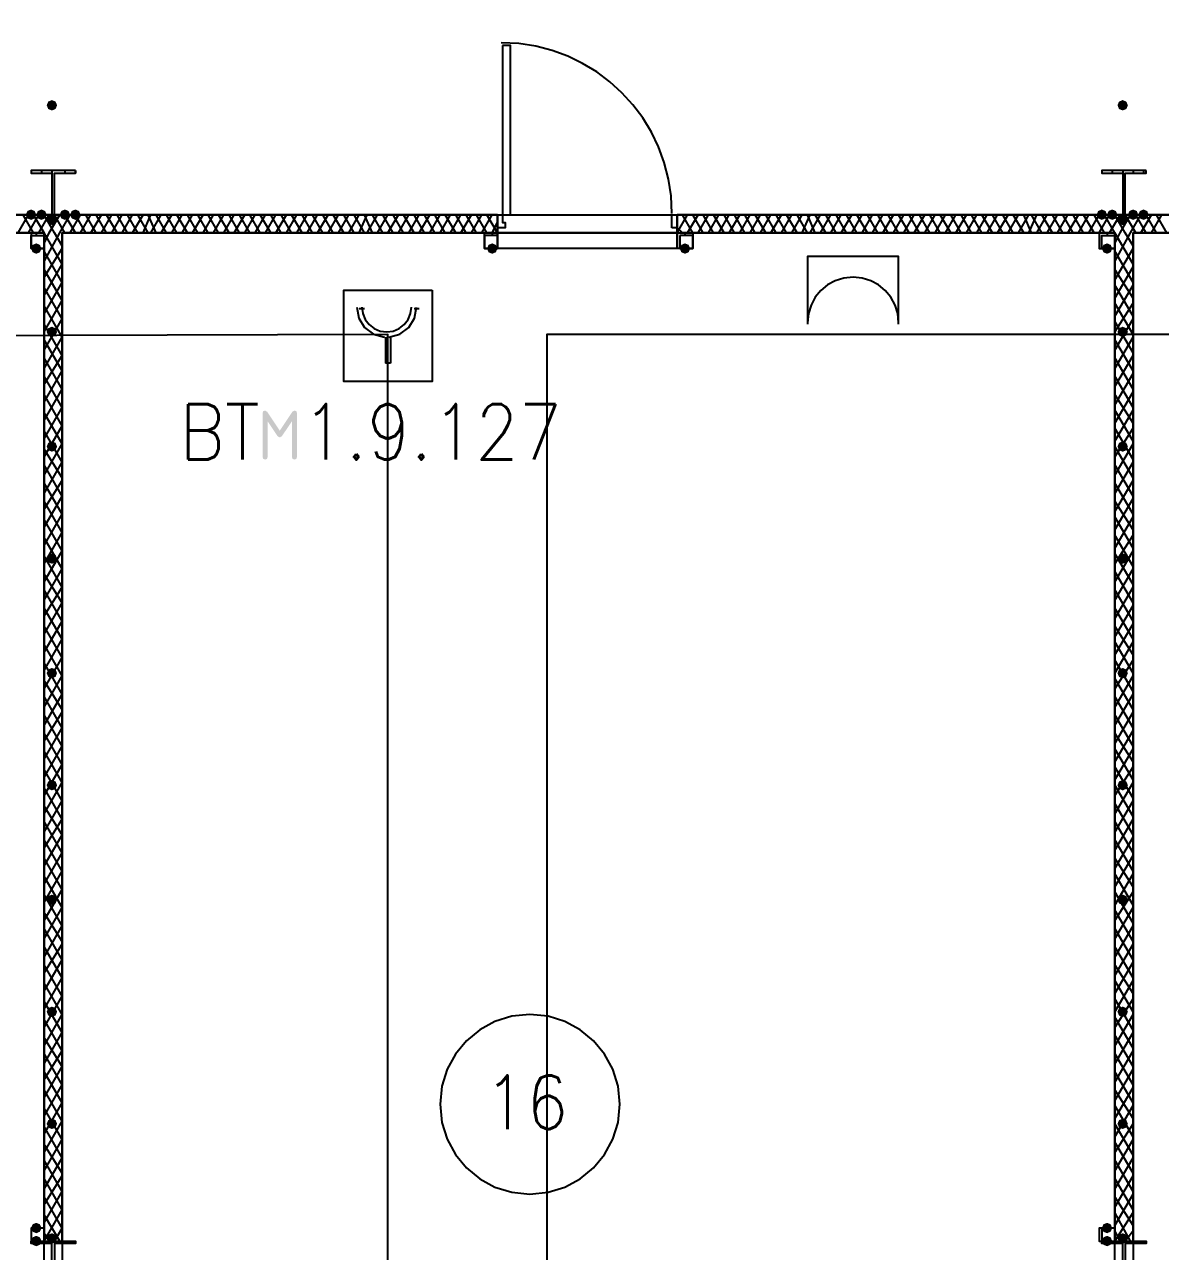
# Model space of a CAD drawing. Header units: millimetres. Extents: x 0 to 420, y 0 to 297.
# Drawn here: x 154.41 to 172.87, y 123.53 to 143.47 of the extents above; entities that cross this region are included whole.
import ezdxf

# ---------------------------------------------------------------- set-up
doc = ezdxf.new("R2010")
doc.units = ezdxf.units.MM
doc.layers.get('0').update_dxf_attribs({"linetype": 'CONTINUOUS'})
doc.styles.get("Standard").update_dxf_attribs({"font": 'STANDARD'})

msp = doc.modelspace()

# ---------------------------------------------------------------- hatches: boundary and pattern name
at = {"true_color": 0x000007}
for points in [[(154.94, 142.155333), (154.915129, 142.095537), (154.855333, 142.070667), (154.795538, 142.095537), (154.770667, 142.155333), (154.795537, 142.215129), (154.855333, 142.24), (154.915129, 142.215129)], [(172.339, 142.155333), (172.314129, 142.095537), (172.254333, 142.070667), (172.194538, 142.095537), (172.169667, 142.155333), (172.194537, 142.215129), (172.254333, 142.24), (172.314129, 142.215129)], [(154.601333, 140.377333), (154.576462, 140.317537), (154.516667, 140.292667), (154.456871, 140.317537), (154.432, 140.377333), (154.456871, 140.437129), (154.516667, 140.462), (154.576462, 140.437129)], [(154.770667, 140.377333), (154.745796, 140.317537), (154.686, 140.292667), (154.626204, 140.317537), (154.601333, 140.377333), (154.626204, 140.437129), (154.686, 140.462), (154.745796, 140.437129)], [(154.94, 140.292667), (154.915129, 140.232871), (154.855333, 140.208), (154.795538, 140.232871), (154.770667, 140.292667), (154.795537, 140.352462), (154.855333, 140.377333), (154.915129, 140.352463)], [(155.151667, 140.377333), (155.126796, 140.317537), (155.067, 140.292667), (155.007204, 140.317537), (154.982333, 140.377333), (155.007204, 140.437129), (155.067, 140.462), (155.126796, 140.437129)], [(155.321, 140.377333), (155.296129, 140.317537), (155.236333, 140.292667), (155.176538, 140.317537), (155.151667, 140.377333), (155.176537, 140.437129), (155.236333, 140.462), (155.296129, 140.437129)], [(172.000333, 140.377333), (171.975462, 140.317537), (171.915667, 140.292667), (171.855871, 140.317537), (171.831, 140.377333), (171.855871, 140.437129), (171.915667, 140.462), (171.975462, 140.437129)], [(172.169667, 140.377333), (172.144796, 140.317537), (172.085, 140.292667), (172.025204, 140.317537), (172.000333, 140.377333), (172.025204, 140.437129), (172.085, 140.462), (172.144796, 140.437129)], [(172.339, 140.292667), (172.314129, 140.232871), (172.254333, 140.208), (172.194538, 140.232871), (172.169667, 140.292667), (172.194537, 140.352462), (172.254333, 140.377333), (172.314129, 140.352463)], [(172.508333, 140.377333), (172.483463, 140.317537), (172.423667, 140.292667), (172.363871, 140.317537), (172.339, 140.377333), (172.363871, 140.437129), (172.423667, 140.462), (172.483462, 140.437129)], [(172.677667, 140.377333), (172.652796, 140.317537), (172.593, 140.292667), (172.533204, 140.317537), (172.508333, 140.377333), (172.533204, 140.437129), (172.593, 140.462), (172.652796, 140.437129)], [(154.686, 139.827), (154.661129, 139.767204), (154.601333, 139.742333), (154.541538, 139.767204), (154.516667, 139.827), (154.541537, 139.886796), (154.601333, 139.911667), (154.661129, 139.886796)], [(162.094333, 139.827), (162.069462, 139.767204), (162.009667, 139.742333), (161.949871, 139.767204), (161.925, 139.827), (161.949871, 139.886796), (162.009667, 139.911667), (162.069462, 139.886796)], [(165.227, 139.827), (165.202129, 139.767204), (165.142333, 139.742333), (165.082538, 139.767204), (165.057667, 139.827), (165.082537, 139.886796), (165.142333, 139.911667), (165.202129, 139.886796)], [(172.085, 139.827), (172.060129, 139.767204), (172.000333, 139.742333), (171.940538, 139.767204), (171.915667, 139.827), (171.940537, 139.886796), (172.000333, 139.911667), (172.060129, 139.886796)], [(154.94, 138.472333), (154.915129, 138.412537), (154.855333, 138.387667), (154.795538, 138.412537), (154.770667, 138.472333), (154.795537, 138.532129), (154.855333, 138.557), (154.915129, 138.532129)], [(172.339, 138.472333), (172.314129, 138.412537), (172.254333, 138.387667), (172.194538, 138.412537), (172.169667, 138.472333), (172.194537, 138.532129), (172.254333, 138.557), (172.314129, 138.532129)], [(158.796633, 137.193954), (158.826399, 137.184032), (158.836321, 137.154267), (158.836321, 136.437687), (158.826399, 136.407921), (158.796633, 136.397999), (158.766868, 136.407921), (158.756946, 136.437687), (158.756946, 137.023078), (158.594337, 136.779992), (158.557957, 136.756289), (158.520474, 136.779992), (158.358968, 137.023078), (158.358968, 136.437687), (158.349046, 136.407921), (158.319281, 136.397999), (158.289033, 136.407921), (158.279042, 136.437687), (158.279042, 137.154267), (158.289033, 137.184032), (158.319281, 137.193954), (158.354007, 137.174111), (158.557957, 136.868186), (158.763009, 137.176315)], [(154.94, 136.609667), (154.915129, 136.549871), (154.855333, 136.525), (154.795538, 136.549871), (154.770667, 136.609667), (154.795537, 136.669462), (154.855333, 136.694333), (154.915129, 136.669463)], [(172.339, 136.609667), (172.314129, 136.549871), (172.254333, 136.525), (172.194538, 136.549871), (172.169667, 136.609667), (172.194537, 136.669462), (172.254333, 136.694333), (172.314129, 136.669463)], [(154.94, 134.789333), (154.915129, 134.729537), (154.855333, 134.704667), (154.795538, 134.729537), (154.770667, 134.789333), (154.795537, 134.849129), (154.855333, 134.874), (154.915129, 134.849129)], [(172.339, 134.789333), (172.314129, 134.729537), (172.254333, 134.704667), (172.194538, 134.729537), (172.169667, 134.789333), (172.194537, 134.849129), (172.254333, 134.874), (172.314129, 134.849129)], [(154.94, 132.926667), (154.915129, 132.866871), (154.855333, 132.842), (154.795538, 132.866871), (154.770667, 132.926667), (154.795537, 132.986462), (154.855333, 133.011333), (154.915129, 132.986463)], [(172.339, 132.926667), (172.314129, 132.866871), (172.254333, 132.842), (172.194538, 132.866871), (172.169667, 132.926667), (172.194537, 132.986462), (172.254333, 133.011333), (172.314129, 132.986463)], [(154.94, 131.106333), (154.915129, 131.046538), (154.855333, 131.021667), (154.795538, 131.046538), (154.770667, 131.106333), (154.795537, 131.166129), (154.855333, 131.191), (154.915129, 131.166129)], [(172.339, 131.106333), (172.314129, 131.046538), (172.254333, 131.021667), (172.194538, 131.046538), (172.169667, 131.106333), (172.194537, 131.166129), (172.254333, 131.191), (172.314129, 131.166129)], [(154.94, 129.243667), (154.915129, 129.183871), (154.855333, 129.159), (154.795538, 129.183871), (154.770667, 129.243667), (154.795537, 129.303462), (154.855333, 129.328333), (154.915129, 129.303463)], [(172.339, 129.243667), (172.314129, 129.183871), (172.254333, 129.159), (172.194538, 129.183871), (172.169667, 129.243667), (172.194537, 129.303462), (172.254333, 129.328333), (172.314129, 129.303463)], [(154.94, 127.423333), (154.915129, 127.363538), (154.855333, 127.338667), (154.795538, 127.363538), (154.770667, 127.423333), (154.795537, 127.483129), (154.855333, 127.508), (154.915129, 127.483129)], [(172.339, 127.423333), (172.314129, 127.363538), (172.254333, 127.338667), (172.194538, 127.363538), (172.169667, 127.423333), (172.194537, 127.483129), (172.254333, 127.508), (172.314129, 127.483129)], [(154.94, 125.603), (154.915129, 125.543204), (154.855333, 125.518333), (154.795538, 125.543204), (154.770667, 125.603), (154.795537, 125.662796), (154.855333, 125.687667), (154.915129, 125.662796)], [(172.339, 125.603), (172.314129, 125.543204), (172.254333, 125.518333), (172.194538, 125.543204), (172.169667, 125.603), (172.194537, 125.662796), (172.254333, 125.687667), (172.314129, 125.662796)], [(154.686, 123.909667), (154.661129, 123.849871), (154.601333, 123.825), (154.541538, 123.849871), (154.516667, 123.909667), (154.541537, 123.969462), (154.601333, 123.994333), (154.661129, 123.969463)], [(154.94, 123.740333), (154.915129, 123.680538), (154.855333, 123.655667), (154.795538, 123.680538), (154.770667, 123.740333), (154.795537, 123.800129), (154.855333, 123.825), (154.915129, 123.800129)], [(172.085, 123.909667), (172.060129, 123.849871), (172.000333, 123.825), (171.940538, 123.849871), (171.915667, 123.909667), (171.940537, 123.969462), (172.000333, 123.994333), (172.060129, 123.969463)], [(172.339, 123.740333), (172.314129, 123.680538), (172.254333, 123.655667), (172.194538, 123.680538), (172.169667, 123.740333), (172.194537, 123.800129), (172.254333, 123.825), (172.314129, 123.800129)], [(154.686, 123.698), (154.661129, 123.638204), (154.601333, 123.613333), (154.541538, 123.638204), (154.516667, 123.698), (154.541537, 123.757796), (154.601333, 123.782667), (154.661129, 123.757796)], [(172.085, 123.698), (172.060129, 123.638204), (172.000333, 123.613333), (171.940538, 123.638204), (171.915667, 123.698), (171.940537, 123.757796), (172.000333, 123.782667), (172.060129, 123.757796)]]:
    msp.add_hatch(color=0, dxfattribs=at).paths.add_polyline_path(points, flags=0)

# ---------------------------------------------------------------- linework, layer by layer
at = {"color": 0, "true_color": 0x000008}
msp.add_lwpolyline([(120.734667, 187.452), (120.734667, 140.377333), (242.189, 140.377333), (242.189, 187.452)], close=True, dxfattribs=at)
at = {"color": 0, "true_color": 0x000007}
for points in [[(164.930667, 140.3985), (164.916351, 140.682009), (164.874333, 140.957327), (164.806007, 141.223061), (164.712766, 141.477818), (164.596004, 141.720204), (164.457114, 141.948824), (164.297491, 142.162286), (164.118528, 142.359195), (163.921619, 142.538158), (163.708157, 142.697781), (163.479537, 142.83667), (163.237151, 142.953432), (162.982395, 143.046674), (162.71666, 143.115), (162.441342, 143.157018), (162.157833, 143.171333)], [(154.516667, 141.097), (154.516667, 141.054667)], [(154.686, 141.097), (154.686, 141.054667)], [(154.855333, 141.097), (154.855333, 140.377333)], [(155.067, 141.097), (155.067, 141.054667)], [(155.236333, 141.097), (155.236333, 141.054667)], [(171.915667, 141.097), (171.915667, 141.054667)], [(172.085, 141.097), (172.085, 141.054667)], [(172.254333, 141.097), (172.254333, 140.377333)], [(172.423667, 141.097), (172.423667, 141.054667)], [(172.593, 141.097), (172.593, 141.054667)], [(162.094333, 140.377333), (147.658667, 140.377333)], [(154.305, 140.081), (154.474333, 140.377333)], [(154.559, 140.081), (154.389667, 140.377333)], [(154.474333, 140.081), (154.643667, 140.377333)], [(154.728333, 140.081), (154.559, 140.377333)], [(154.643667, 140.081), (154.813, 140.377333)], [(154.897667, 140.081), (154.728333, 140.377333)], [(154.813, 140.081), (154.982333, 140.377333)], [(155.067, 140.081), (154.897667, 140.377333)], [(154.982333, 140.081), (155.151667, 140.377333)], [(155.236333, 140.081), (155.067, 140.377333)], [(155.151667, 140.081), (155.321, 140.377333)], [(155.405667, 140.081), (155.236333, 140.377333)], [(155.321, 140.081), (155.490333, 140.377333)], [(155.575, 140.081), (155.405667, 140.377333)], [(155.490333, 140.081), (155.659667, 140.377333)], [(155.744333, 140.081), (155.575, 140.377333)], [(155.659667, 140.081), (155.829, 140.377333)], [(155.913667, 140.081), (155.744333, 140.377333)], [(155.829, 140.081), (155.998333, 140.377333)], [(156.083, 140.081), (155.913667, 140.377333)], [(155.998333, 140.081), (156.167667, 140.377333)], [(156.252333, 140.081), (156.083, 140.377333)], [(156.167667, 140.081), (156.337, 140.377333)], [(156.421667, 140.081), (156.252333, 140.377333)], [(156.337, 140.081), (156.464, 140.377333)], [(156.548667, 140.081), (156.421667, 140.377333)], [(156.464, 140.081), (156.633333, 140.377333)], [(156.718, 140.081), (156.548667, 140.377333)], [(156.633333, 140.081), (156.802667, 140.377333)], [(156.887333, 140.081), (156.718, 140.377333)], [(156.802667, 140.081), (156.972, 140.377333)], [(157.056667, 140.081), (156.887333, 140.377333)], [(156.972, 140.081), (157.141333, 140.377333)], [(157.226, 140.081), (157.056667, 140.377333)], [(157.141333, 140.081), (157.310667, 140.377333)], [(157.395333, 140.081), (157.226, 140.377333)], [(157.310667, 140.081), (157.48, 140.377333)], [(157.564667, 140.081), (157.395333, 140.377333)], [(157.48, 140.081), (157.649333, 140.377333)], [(157.734, 140.081), (157.564667, 140.377333)], [(157.649333, 140.081), (157.818667, 140.377333)], [(157.903333, 140.081), (157.734, 140.377333)], [(157.818667, 140.081), (157.988, 140.377333)], [(158.072667, 140.081), (157.903333, 140.377333)], [(157.988, 140.081), (158.157333, 140.377333)], [(158.242, 140.081), (158.072667, 140.377333)], [(158.157333, 140.081), (158.326667, 140.377333)], [(158.411333, 140.081), (158.242, 140.377333)], [(158.326667, 140.081), (158.496, 140.377333)], [(158.580667, 140.081), (158.411333, 140.377333)], [(158.496, 140.081), (158.665333, 140.377333)], [(158.75, 140.081), (158.580667, 140.377333)], [(158.665333, 140.081), (158.834667, 140.377333)], [(158.919333, 140.081), (158.75, 140.377333)], [(158.834667, 140.081), (159.004, 140.377333)], [(159.088667, 140.081), (158.919333, 140.377333)], [(159.004, 140.081), (159.173333, 140.377333)], [(159.258, 140.081), (159.088667, 140.377333)], [(159.173333, 140.081), (159.342667, 140.377333)], [(159.427333, 140.081), (159.258, 140.377333)], [(159.342667, 140.081), (159.512, 140.377333)], [(159.596667, 140.081), (159.427333, 140.377333)], [(159.512, 140.081), (159.681333, 140.377333)], [(159.766, 140.081), (159.596667, 140.377333)], [(159.681333, 140.081), (159.850667, 140.377333)], [(159.935333, 140.081), (159.766, 140.377333)], [(159.850667, 140.081), (159.977667, 140.377333)], [(160.062333, 140.081), (159.935333, 140.377333)], [(159.977667, 140.081), (160.147, 140.377333)], [(160.231667, 140.081), (160.062333, 140.377333)], [(160.147, 140.081), (160.316333, 140.377333)], [(160.401, 140.081), (160.231667, 140.377333)], [(160.316333, 140.081), (160.485667, 140.377333)], [(160.570333, 140.081), (160.401, 140.377333)], [(160.485667, 140.081), (160.655, 140.377333)], [(160.739667, 140.081), (160.570333, 140.377333)], [(160.655, 140.081), (160.824333, 140.377333)], [(160.909, 140.081), (160.739667, 140.377333)], [(160.824333, 140.081), (160.993667, 140.377333)], [(161.078333, 140.081), (160.909, 140.377333)], [(160.993667, 140.081), (161.163, 140.377333)], [(161.247667, 140.081), (161.078333, 140.377333)], [(161.163, 140.081), (161.332333, 140.377333)], [(161.417, 140.081), (161.247667, 140.377333)], [(161.332333, 140.081), (161.501667, 140.377333)], [(161.586333, 140.081), (161.417, 140.377333)], [(161.501667, 140.081), (161.671, 140.377333)], [(161.755667, 140.081), (161.586333, 140.377333)], [(161.671, 140.081), (161.840333, 140.377333)], [(161.925, 140.081), (161.755667, 140.377333)], [(161.840333, 140.081), (162.009667, 140.377333)], [(162.094333, 140.081), (161.925, 140.377333)], [(162.094333, 140.335), (162.094333, 140.377333)], [(162.094333, 140.377333), (162.094333, 140.165667), (162.094333, 140.081)], [(162.094333, 140.081), (162.094333, 140.165667), (162.094333, 140.377333), (162.094333, 140.165667)], [(165.015333, 140.081), (165.184667, 140.377333)], [(165.015333, 140.377333), (165.015333, 140.165667), (165.015333, 140.081)], [(165.015333, 140.081), (165.015333, 140.165667), (165.015333, 140.377333), (165.015333, 140.165667)], [(179.493333, 140.377333), (165.015333, 140.377333)], [(165.269333, 140.081), (165.1, 140.377333)], [(165.184667, 140.081), (165.354, 140.377333)], [(165.438667, 140.081), (165.269333, 140.377333)], [(165.354, 140.081), (165.523333, 140.377333)], [(165.608, 140.081), (165.438667, 140.377333)], [(165.523333, 140.081), (165.692667, 140.377333)], [(165.777333, 140.081), (165.608, 140.377333)], [(165.692667, 140.081), (165.862, 140.377333)], [(165.946667, 140.081), (165.777333, 140.377333)], [(165.862, 140.081), (166.031333, 140.377333)], [(166.116, 140.081), (165.946667, 140.377333)], [(166.031333, 140.081), (166.200667, 140.377333)], [(166.285333, 140.081), (166.116, 140.377333)], [(166.200667, 140.081), (166.37, 140.377333)], [(166.454667, 140.081), (166.285333, 140.377333)], [(166.37, 140.081), (166.539333, 140.377333)], [(166.624, 140.081), (166.454667, 140.377333)], [(166.539333, 140.081), (166.708667, 140.377333)], [(166.793333, 140.081), (166.624, 140.377333)], [(166.708667, 140.081), (166.878, 140.377333)], [(166.962667, 140.081), (166.793333, 140.377333)], [(166.878, 140.081), (167.047333, 140.377333)], [(167.132, 140.081), (166.962667, 140.377333)], [(167.047333, 140.081), (167.174333, 140.377333)], [(167.259, 140.081), (167.132, 140.377333)], [(167.174333, 140.081), (167.343667, 140.377333)], [(167.428333, 140.081), (167.259, 140.377333)], [(167.343667, 140.081), (167.513, 140.377333)], [(167.597667, 140.081), (167.428333, 140.377333)], [(167.513, 140.081), (167.682333, 140.377333)], [(167.767, 140.081), (167.597667, 140.377333)], [(167.682333, 140.081), (167.851667, 140.377333)], [(167.936333, 140.081), (167.767, 140.377333)], [(167.851667, 140.081), (168.021, 140.377333)], [(168.105667, 140.081), (167.936333, 140.377333)], [(168.021, 140.081), (168.190333, 140.377333)], [(168.275, 140.081), (168.105667, 140.377333)], [(168.190333, 140.081), (168.359667, 140.377333)], [(168.444333, 140.081), (168.275, 140.377333)], [(168.359667, 140.081), (168.529, 140.377333)], [(168.613667, 140.081), (168.444333, 140.377333)], [(168.529, 140.081), (168.698333, 140.377333)], [(168.783, 140.081), (168.613667, 140.377333)], [(168.698333, 140.081), (168.867667, 140.377333)], [(168.952333, 140.081), (168.783, 140.377333)], [(168.867667, 140.081), (169.037, 140.377333)], [(169.121667, 140.081), (168.952333, 140.377333)], [(169.037, 140.081), (169.206333, 140.377333)], [(169.291, 140.081), (169.121667, 140.377333)], [(169.206333, 140.081), (169.375667, 140.377333)], [(169.460333, 140.081), (169.291, 140.377333)], [(169.375667, 140.081), (169.545, 140.377333)], [(169.629667, 140.081), (169.460333, 140.377333)], [(169.545, 140.081), (169.714333, 140.377333)], [(169.799, 140.081), (169.629667, 140.377333)], [(169.714333, 140.081), (169.883667, 140.377333)], [(169.968333, 140.081), (169.799, 140.377333)], [(169.883667, 140.081), (170.053, 140.377333)], [(170.137667, 140.081), (169.968333, 140.377333)], [(170.053, 140.081), (170.222333, 140.377333)], [(170.307, 140.081), (170.137667, 140.377333)], [(170.222333, 140.081), (170.391667, 140.377333)], [(170.476333, 140.081), (170.307, 140.377333)], [(170.391667, 140.081), (170.561, 140.377333)], [(170.645667, 140.081), (170.476333, 140.377333)], [(170.561, 140.081), (170.730333, 140.377333)], [(170.772667, 140.081), (170.645667, 140.377333)], [(170.730333, 140.081), (170.857333, 140.377333)], [(170.942, 140.081), (170.772667, 140.377333)], [(170.857333, 140.081), (171.026667, 140.377333)], [(171.111333, 140.081), (170.942, 140.377333)], [(171.026667, 140.081), (171.196, 140.377333)], [(171.280667, 140.081), (171.111333, 140.377333)], [(171.196, 140.081), (171.365333, 140.377333)], [(171.45, 140.081), (171.280667, 140.377333)], [(171.365333, 140.081), (171.534667, 140.377333)], [(171.619333, 140.081), (171.45, 140.377333)], [(171.534667, 140.081), (171.704, 140.377333)], [(171.788667, 140.081), (171.619333, 140.377333)], [(171.704, 140.081), (171.873333, 140.377333)], [(171.958, 140.081), (171.788667, 140.377333)], [(171.873333, 140.081), (172.042667, 140.377333)], [(172.127333, 140.081), (171.958, 140.377333)], [(172.042667, 140.081), (172.212, 140.377333)], [(172.296667, 140.081), (172.127333, 140.377333)], [(172.212, 140.081), (172.381333, 140.377333)], [(172.466, 140.081), (172.296667, 140.377333)], [(172.381333, 140.081), (172.550667, 140.377333)], [(172.635333, 140.081), (172.466, 140.377333)], [(172.550667, 140.081), (172.72, 140.377333)], [(172.804667, 140.081), (172.635333, 140.377333)], [(172.72, 140.081), (172.889333, 140.377333)], [(172.974, 140.081), (172.804667, 140.377333)], [(162.009667, 140.081), (162.094333, 140.250333)], [(147.658667, 140.081), (154.728333, 140.081)], [(154.601333, 140.081), (154.601333, 140.038667)], [(154.728333, 139.911667), (154.813, 140.081)], [(154.728333, 139.615333), (154.982333, 140.081)], [(155.024667, 139.573), (154.728333, 140.081)], [(154.728333, 140.081), (154.728333, 123.698), (155.024667, 123.698), (155.024667, 140.081)], [(155.024667, 139.869333), (154.897667, 140.081)], [(155.024667, 140.081), (162.094333, 140.081)], [(162.009667, 140.081), (162.009667, 140.038667)], [(162.094333, 139.954), (162.094333, 140.081), (163.576, 140.081)], [(163.576, 140.081), (165.015333, 140.081), (165.015333, 139.954)], [(165.1, 140.081), (165.015333, 140.165667)], [(165.015333, 140.081), (172.127333, 140.081)], [(165.142333, 140.081), (165.142333, 140.038667)], [(172.000333, 140.081), (172.000333, 140.038667)], [(172.127333, 139.911667), (172.212, 140.081)], [(172.127333, 139.615333), (172.381333, 140.081)], [(172.423667, 139.573), (172.127333, 140.081)], [(172.127333, 140.081), (172.127333, 123.698), (172.423667, 123.698), (172.423667, 140.081)], [(172.423667, 139.869333), (172.296667, 140.081)], [(172.423667, 140.081), (179.493333, 140.081)], [(154.728333, 139.361333), (155.024667, 139.827)], [(155.024667, 139.276667), (154.728333, 139.784667)], [(163.576, 139.827), (162.094333, 139.827), (162.094333, 139.954)], [(165.015333, 139.954), (165.015333, 139.827), (163.576, 139.827)], [(172.127333, 139.319), (172.423667, 139.827)], [(172.423667, 139.276667), (172.127333, 139.784667)], [(154.728333, 139.065), (155.024667, 139.573)], [(155.024667, 138.980333), (154.728333, 139.488333)], [(172.127333, 139.022667), (172.423667, 139.530667)], [(172.423667, 139.022667), (172.127333, 139.488333)], [(154.728333, 138.768667), (155.024667, 139.276667)], [(155.024667, 138.684), (154.728333, 139.192)], [(172.127333, 138.726333), (172.423667, 139.234333)], [(172.423667, 138.726333), (172.127333, 139.234333)], [(154.728333, 138.472333), (155.024667, 138.980333)], [(159.596668, 139.149666), (161.036001, 139.149666)], [(155.024667, 138.387667), (154.728333, 138.895667)], [(172.127333, 138.472333), (172.423667, 138.938)], [(172.423667, 138.43), (172.127333, 138.938)], [(154.728333, 138.176), (155.024667, 138.684)], [(155.024667, 138.091333), (154.728333, 138.599333)], [(172.127333, 138.176), (172.423667, 138.684)], [(172.423667, 138.133667), (172.127333, 138.641667)], [(154.728333, 137.879667), (155.024667, 138.387667)], [(172.127333, 137.879667), (172.423667, 138.387667)], [(155.024667, 137.837333), (154.728333, 138.345333)], [(172.423667, 137.837333), (172.127333, 138.345333)], [(154.728333, 137.625667), (155.024667, 138.091333)], [(155.024667, 137.541), (154.728333, 138.049)], [(172.127333, 137.583333), (172.423667, 138.091333)], [(172.423667, 137.541), (172.127333, 138.049)], [(154.728333, 137.329333), (155.024667, 137.837333)], [(172.127333, 137.287), (172.423667, 137.795)], [(155.024667, 137.244667), (154.728333, 137.752667)], [(172.423667, 137.244667), (172.127333, 137.752667)], [(154.728333, 137.033), (155.024667, 137.541)], [(155.024667, 136.948333), (154.728333, 137.456333)], [(172.127333, 136.990667), (172.423667, 137.498667)], [(172.423667, 136.990667), (172.127333, 137.456333)], [(154.728333, 136.736667), (155.024667, 137.244667)], [(172.127333, 136.694333), (172.423667, 137.202333)], [(172.423667, 136.694333), (172.127333, 137.202333)], [(155.024667, 136.652), (154.728333, 137.16)], [(154.728333, 136.440333), (155.024667, 136.948333)], [(155.024667, 136.355667), (154.728333, 136.863667)], [(172.127333, 136.440333), (172.423667, 136.906)], [(172.423667, 136.398), (172.127333, 136.906)], [(154.728333, 136.144), (155.024667, 136.652)], [(172.127333, 136.144), (172.423667, 136.652)], [(172.423667, 136.101667), (172.127333, 136.609667)], [(155.024667, 136.101667), (154.728333, 136.567333)], [(154.728333, 135.847667), (155.024667, 136.355667)], [(155.024667, 135.805333), (154.728333, 136.313333)], [(172.127333, 135.847667), (172.423667, 136.355667)], [(172.423667, 135.805333), (172.127333, 136.313333)], [(154.728333, 135.593667), (155.024667, 136.059333)], [(155.024667, 135.509), (154.728333, 136.017)], [(172.127333, 135.551333), (172.423667, 136.059333)], [(172.423667, 135.509), (172.127333, 136.017)], [(154.728333, 135.297333), (155.024667, 135.805333)], [(155.024667, 135.212667), (154.728333, 135.720667)], [(172.127333, 135.255), (172.423667, 135.763)], [(172.423667, 135.255), (172.127333, 135.720667)], [(154.728333, 135.001), (155.024667, 135.509)], [(155.024667, 134.916333), (154.728333, 135.424333)], [(172.127333, 134.958667), (172.423667, 135.466667)], [(172.423667, 134.958667), (172.127333, 135.466667)], [(154.728333, 134.704667), (155.024667, 135.212667)], [(155.024667, 134.62), (154.728333, 135.128)], [(172.127333, 134.704667), (172.423667, 135.170333)], [(172.423667, 134.662333), (172.127333, 135.170333)], [(154.728333, 134.408333), (155.024667, 134.916333)], [(155.024667, 134.323667), (154.728333, 134.831667)], [(172.127333, 134.408333), (172.423667, 134.916333)], [(172.423667, 134.366), (172.127333, 134.874)], [(154.728333, 134.112), (155.024667, 134.62)], [(172.127333, 134.112), (172.423667, 134.62)], [(155.024667, 134.069667), (154.728333, 134.535333)], [(172.423667, 134.069667), (172.127333, 134.577667)], [(154.728333, 133.858), (155.024667, 134.323667)], [(155.024667, 133.773333), (154.728333, 134.281333)], [(172.127333, 133.815667), (172.423667, 134.323667)], [(172.423667, 133.773333), (172.127333, 134.281333)], [(154.728333, 133.561667), (155.024667, 134.069667)], [(172.127333, 133.519333), (172.423667, 134.027333)], [(155.024667, 133.477), (154.728333, 133.985)], [(172.423667, 133.477), (172.127333, 133.985)], [(154.728333, 133.265333), (155.024667, 133.773333)], [(155.024667, 133.180667), (154.728333, 133.688667)], [(172.127333, 133.223), (172.423667, 133.731)], [(172.423667, 133.223), (172.127333, 133.688667)], [(154.728333, 132.969), (155.024667, 133.477)], [(155.024667, 132.884333), (154.728333, 133.392333)], [(172.127333, 132.926667), (172.423667, 133.434667)], [(172.423667, 132.926667), (172.127333, 133.434667)], [(154.728333, 132.672667), (155.024667, 133.180667)], [(155.024667, 132.588), (154.728333, 133.096)], [(172.127333, 132.672667), (172.423667, 133.138333)], [(172.423667, 132.630333), (172.127333, 133.138333)], [(154.728333, 132.376333), (155.024667, 132.884333)], [(155.024667, 132.334), (154.728333, 132.799667)], [(172.127333, 132.376333), (172.423667, 132.884333)], [(172.423667, 132.334), (172.127333, 132.842)], [(154.728333, 132.08), (155.024667, 132.588)], [(155.024667, 132.037667), (154.728333, 132.545667)], [(172.127333, 132.08), (172.423667, 132.588)], [(172.423667, 132.037667), (172.127333, 132.545667)], [(154.728333, 131.826), (155.024667, 132.291667)], [(155.024667, 131.741333), (154.728333, 132.249333)], [(172.127333, 131.783667), (172.423667, 132.291667)], [(172.423667, 131.741333), (172.127333, 132.249333)], [(154.728333, 131.529667), (155.024667, 132.037667)], [(155.024667, 131.445), (154.728333, 131.953)], [(172.127333, 131.487333), (172.423667, 131.995333)], [(172.423667, 131.487333), (172.127333, 131.953)], [(154.728333, 131.233333), (155.024667, 131.741333)], [(155.024667, 131.148667), (154.728333, 131.656667)], [(172.127333, 131.191), (172.423667, 131.699)], [(172.423667, 131.191), (172.127333, 131.699)], [(154.728333, 130.937), (155.024667, 131.445)], [(172.127333, 130.937), (172.423667, 131.402667)], [(172.423667, 130.894667), (172.127333, 131.402667)], [(155.024667, 130.852333), (154.728333, 131.360333)], [(154.728333, 130.640667), (155.024667, 131.148667)], [(155.024667, 130.556), (154.728333, 131.064)], [(172.127333, 130.640667), (172.423667, 131.148667)], [(172.423667, 130.598333), (172.127333, 131.106333)], [(154.728333, 130.344333), (155.024667, 130.852333)], [(172.127333, 130.344333), (172.423667, 130.852333)], [(172.423667, 130.302), (172.127333, 130.81)], [(155.024667, 130.302), (154.728333, 130.767667)], [(154.728333, 130.090333), (155.024667, 130.556)], [(155.024667, 130.005667), (154.728333, 130.513667)], [(172.127333, 130.048), (172.423667, 130.556)], [(172.423667, 130.005667), (172.127333, 130.513667)], [(154.728333, 129.794), (155.024667, 130.302)], [(155.024667, 129.709333), (154.728333, 130.217333)], [(172.127333, 129.751667), (172.423667, 130.259667)], [(172.423667, 129.709333), (172.127333, 130.217333)], [(154.728333, 129.497667), (155.024667, 130.005667)], [(155.024667, 129.413), (154.728333, 129.921)], [(172.127333, 129.455333), (172.423667, 129.963333)], [(172.423667, 129.455333), (172.127333, 129.921)], [(154.728333, 129.201333), (155.024667, 129.709333)], [(155.024667, 129.116667), (154.728333, 129.624667)], [(172.127333, 129.159), (172.423667, 129.667)], [(172.423667, 129.159), (172.127333, 129.667)], [(154.728333, 128.905), (155.024667, 129.413)], [(155.024667, 128.820333), (154.728333, 129.328333)], [(172.127333, 128.905), (172.423667, 129.370667)], [(172.423667, 128.862667), (172.127333, 129.370667)], [(154.728333, 128.608667), (155.024667, 129.116667)], [(155.024667, 128.566333), (154.728333, 129.032)], [(172.127333, 128.608667), (172.423667, 129.116667)], [(172.423667, 128.566333), (172.127333, 129.074333)], [(154.728333, 128.312333), (155.024667, 128.820333)], [(172.127333, 128.312333), (172.423667, 128.820333)], [(155.024667, 128.27), (154.728333, 128.778)], [(172.423667, 128.27), (172.127333, 128.778)], [(154.728333, 128.058333), (155.024667, 128.524)], [(155.024667, 127.973667), (154.728333, 128.481667)], [(172.127333, 128.016), (172.423667, 128.524)], [(172.423667, 127.973667), (172.127333, 128.481667)], [(154.728333, 127.762), (155.024667, 128.27)], [(172.127333, 127.719667), (172.423667, 128.227667)], [(155.024667, 127.677333), (154.728333, 128.185333)], [(172.423667, 127.719667), (172.127333, 128.185333)], [(154.728333, 127.465667), (155.024667, 127.973667)], [(155.024667, 127.381), (154.728333, 127.889)], [(172.127333, 127.423333), (172.423667, 127.931333)], [(172.423667, 127.423333), (172.127333, 127.931333)], [(154.728333, 127.169333), (155.024667, 127.677333)], [(172.127333, 127.169333), (172.423667, 127.635)], [(172.423667, 127.127), (172.127333, 127.635)], [(155.024667, 127.084667), (154.728333, 127.592667)], [(154.728333, 126.873), (155.024667, 127.381)], [(155.024667, 126.788333), (154.728333, 127.296333)], [(164.084, 125.9205), (164.054328, 126.214844), (163.969228, 126.488996), (163.834572, 126.737083), (163.656232, 126.953232), (163.440083, 127.131572), (163.191996, 127.266228), (162.917844, 127.351328), (162.6235, 127.381), (162.329156, 127.351328), (162.055004, 127.266228), (161.806917, 127.131572), (161.590768, 126.953232), (161.412428, 126.737083), (161.277772, 126.488996), (161.192672, 126.214844), (161.163, 125.9205)], [(172.127333, 126.873), (172.423667, 127.381)], [(172.423667, 126.830667), (172.127333, 127.338667)], [(154.728333, 126.576667), (155.024667, 127.084667)], [(172.127333, 126.576667), (172.423667, 127.084667)], [(172.423667, 126.534333), (172.127333, 127.042333)], [(155.024667, 126.534333), (154.728333, 127)], [(154.728333, 126.322667), (155.024667, 126.788333)], [(155.024667, 126.238), (154.728333, 126.746)], [(172.127333, 126.280333), (172.423667, 126.788333)], [(172.423667, 126.238), (172.127333, 126.746)], [(154.728333, 126.026333), (155.024667, 126.534333)], [(155.024667, 125.941667), (154.728333, 126.449667)], [(172.127333, 125.984), (172.423667, 126.492)], [(172.423667, 125.941667), (172.127333, 126.449667)], [(154.728333, 125.73), (155.024667, 126.238)], [(155.024667, 125.645333), (154.728333, 126.153333)], [(172.127333, 125.687667), (172.423667, 126.195667)], [(172.423667, 125.687667), (172.127333, 126.153333)], [(154.728333, 125.433667), (155.024667, 125.941667)], [(155.024667, 125.349), (154.728333, 125.857)], [(161.163, 125.9205), (161.192672, 125.626156), (161.277772, 125.352004), (161.412428, 125.103917), (161.590768, 124.887768), (161.806917, 124.709428), (162.055004, 124.574772), (162.329156, 124.489672), (162.6235, 124.46), (162.917844, 124.489672), (163.191996, 124.574772), (163.440083, 124.709428), (163.656232, 124.887768), (163.834572, 125.103917), (163.969228, 125.352004), (164.054328, 125.626156), (164.084, 125.9205)], [(172.127333, 125.391333), (172.423667, 125.899333)], [(172.423667, 125.391333), (172.127333, 125.899333)], [(154.728333, 125.137333), (155.024667, 125.645333)], [(155.024667, 125.052667), (154.728333, 125.560667)], [(172.127333, 125.137333), (172.423667, 125.603)], [(172.423667, 125.095), (172.127333, 125.603)], [(154.728333, 124.841), (155.024667, 125.349)], [(155.024667, 124.798667), (154.728333, 125.264333)], [(172.127333, 124.841), (172.423667, 125.349)], [(172.423667, 124.798667), (172.127333, 125.306667)], [(154.728333, 124.544667), (155.024667, 125.052667)], [(172.127333, 124.544667), (172.423667, 125.052667)], [(155.024667, 124.502333), (154.728333, 125.010333)], [(172.423667, 124.502333), (172.127333, 125.010333)], [(154.728333, 124.290667), (155.024667, 124.756333)], [(155.024667, 124.206), (154.728333, 124.714)], [(172.127333, 124.248333), (172.423667, 124.756333)], [(172.423667, 124.206), (172.127333, 124.714)], [(154.728333, 123.994333), (155.024667, 124.502333)], [(172.127333, 123.952), (172.423667, 124.46)], [(155.024667, 123.909667), (154.728333, 124.417667)], [(172.423667, 123.952), (172.127333, 124.417667)], [(154.728333, 123.698), (155.024667, 124.206)], [(154.982333, 123.698), (154.728333, 124.121333)], [(172.127333, 123.698), (172.423667, 124.163667)], [(172.381333, 123.698), (172.127333, 124.163667)], [(154.813, 123.698), (154.728333, 123.825)], [(154.897667, 123.698), (155.024667, 123.909667)], [(172.212, 123.698), (172.127333, 123.867333)], [(172.296667, 123.698), (172.423667, 123.867333)], [(154.516667, 123.655667), (154.516667, 123.698)], [(154.686, 123.655667), (154.686, 123.698)], [(154.855333, 122.978333), (154.855333, 123.698)], [(155.067, 123.655667), (155.067, 123.698)], [(155.236333, 123.655667), (155.236333, 123.698)], [(171.915667, 123.655667), (171.915667, 123.698)], [(172.085, 123.655667), (172.085, 123.698)], [(172.254333, 122.978333), (172.254333, 123.698)], [(172.423667, 123.655667), (172.423667, 123.698)], [(172.593, 123.655667), (172.593, 123.698)]]:
    msp.add_lwpolyline(points, dxfattribs=at)
for points in [[(162.179, 143.129), (162.179, 140.377333), (162.306, 140.377333), (162.306, 143.129)], [(155.236333, 141.097), (154.516667, 141.097), (154.516667, 141.054667), (154.855333, 141.054667), (154.855333, 140.377333), (154.516667, 140.377333), (155.236333, 140.377333), (154.897667, 140.377333), (154.897667, 141.054667), (155.236333, 141.054667)], [(172.635333, 141.097), (171.915667, 141.097), (171.915667, 141.054667), (172.254333, 141.054667), (172.254333, 140.377333), (171.915667, 140.377333), (172.635333, 140.377333), (172.296667, 140.377333), (172.296667, 141.054667), (172.635333, 141.054667)], [(162.094333, 140.165667), (162.094333, 140.377333), (162.179, 140.377333), (162.179, 140.250333), (162.221333, 140.250333), (162.221333, 140.165667)], [(164.930667, 140.165667), (164.930667, 140.250333), (164.930667, 140.377333), (165.015333, 140.377333), (165.015333, 140.165667)], [(154.728333, 140.081), (154.516667, 140.081), (154.516667, 139.827), (154.728333, 139.827)], [(154.728333, 140.038667), (154.728333, 139.827), (154.516667, 139.827), (154.516667, 140.038667)], [(161.882667, 140.081), (162.094333, 140.081), (162.094333, 139.827), (161.882667, 139.827)], [(161.882667, 140.038667), (161.882667, 139.827), (162.094333, 139.827), (162.094333, 140.038667)], [(165.015333, 140.081), (165.269333, 140.081), (165.269333, 139.827), (165.015333, 139.827)], [(165.057667, 140.038667), (165.057667, 139.827), (165.269333, 139.827), (165.269333, 140.038667)], [(172.127333, 140.081), (171.873333, 140.081), (171.873333, 139.827), (172.127333, 139.827)], [(172.127333, 140.038667), (172.127333, 139.827), (171.915667, 139.827), (171.915667, 140.038667)], [(154.728333, 123.909667), (154.516667, 123.909667), (154.516667, 123.698), (154.728333, 123.698), (154.728333, 123.909667), (154.516667, 123.909667), (154.516667, 123.698), (154.728333, 123.698)], [(172.127333, 123.909667), (171.915667, 123.909667), (171.915667, 123.698), (172.127333, 123.698), (172.127333, 123.909667), (171.873333, 123.909667), (171.873333, 123.698), (172.127333, 123.698)], [(155.236333, 122.978333), (154.516667, 122.978333), (154.516667, 123.020667), (154.855333, 123.020667), (154.855333, 123.655667), (154.516667, 123.655667), (154.516667, 123.698), (155.236333, 123.698), (155.236333, 123.655667), (154.897667, 123.655667), (154.897667, 123.020667), (155.236333, 123.020667)], [(172.635333, 122.978333), (171.915667, 122.978333), (171.915667, 123.020667), (172.254333, 123.020667), (172.254333, 123.655667), (171.915667, 123.655667), (171.915667, 123.698), (172.635333, 123.698), (172.635333, 123.655667), (172.296667, 123.655667), (172.296667, 123.020667), (172.635333, 123.020667)]]:
    msp.add_lwpolyline(points, close=True, dxfattribs=at)
at = {"color": 0, "true_color": 0x00002b}
for points in [[(137.625667, 140.081), (137.625667, 105.579333), (154.728333, 105.579333), (154.728333, 140.081)], [(172.127333, 140.081), (155.024667, 140.081), (155.024667, 105.579333), (172.127333, 105.579333)], [(189.526333, 140.081), (172.423667, 140.081), (172.423667, 105.579333), (189.526333, 105.579333)]]:
    msp.add_lwpolyline(points, close=True, dxfattribs=at)
at = {"color": 0, "true_color": 0x000006}
for points in [[(168.613668, 138.599333), (168.613668, 139.699999), (167.132001, 139.699999), (167.132001, 138.599333)], [(168.613668, 138.620711), (168.598577, 138.769982), (168.555384, 138.909008), (168.487067, 139.034814), (168.396604, 139.144422), (168.286971, 139.234855), (168.161147, 139.303136), (168.022109, 139.346287), (167.872834, 139.361333), (167.72356, 139.346287), (167.584522, 139.303136), (167.458698, 139.234855), (167.349065, 139.144422), (167.258602, 139.034814), (167.190285, 138.909008), (167.147092, 138.769982), (167.132001, 138.620711)]]:
    msp.add_lwpolyline(points, dxfattribs=at)
at = {"color": 0, "true_color": 0x000001}
msp.add_lwpolyline([(161.036001, 139.149666), (161.036001, 137.667999), (159.596668, 137.667999), (159.596668, 139.149666)], close=True, dxfattribs=at)
for points in [[(159.808334, 138.875947), (159.84249, 138.695105), (159.937435, 138.544297), (160.080172, 138.437607), (160.257703, 138.389114)], [(159.850668, 138.853333), (159.935334, 138.853333)], [(159.893005, 138.876159), (159.90657, 138.770903), (159.94634, 138.674382), (160.009597, 138.591332), (160.093623, 138.526486), (160.191671, 138.485861), (160.295172, 138.47232), (160.398673, 138.485861), (160.496721, 138.526486), (160.580747, 138.591332), (160.644004, 138.674382), (160.683774, 138.770903), (160.697339, 138.876159)], [(160.332612, 138.38911), (160.51016, 138.437603), (160.652895, 138.544293), (160.74783, 138.6951), (160.78198, 138.875943)], [(160.739668, 138.853333), (160.824334, 138.853333)], [(230.801334, 138.387666), (233.087334, 138.387666), (233.087334, 122.809), (215.688334, 122.809), (215.688334, 138.387666), (212.513334, 138.387666), (198.458668, 138.387666), (198.458668, 122.809), (195.114334, 122.809), (195.199001, 138.387666), (181.059668, 138.387666), (181.059668, 122.809), (177.800001, 122.809), (177.800001, 138.429999), (162.898668, 138.429999), (162.898668, 122.809), (160.316334, 122.809), (160.316334, 138.429999), (145.965334, 138.387666), (145.965334, 124.375333), (145.965334, 123.528666)], [(160.274001, 138.387666), (160.274001, 137.964333)], [(160.358668, 138.387666), (160.358668, 137.964333)], [(160.358668, 137.964333), (160.274001, 137.964333)]]:
    msp.add_lwpolyline(points, dxfattribs=at)

# ---------------------------------------------------------------- texts
at = {"color": 0, "true_color": 0x000007, "attachment_point": 1}
for s, insert, char_height, width in [('BT', (156.929663, 137.299567), 0.90157, 1.30226779), ('1.9.127', (158.919326, 137.299567), 0.90157, 3.405931), ('16', (161.88266, 126.390366), 0.872032, 0.87203199)]:
    msp.add_mtext(s, dxfattribs=dict(at, insert=insert, char_height=char_height, width=width))

doc.saveas('drawing.dxf')
